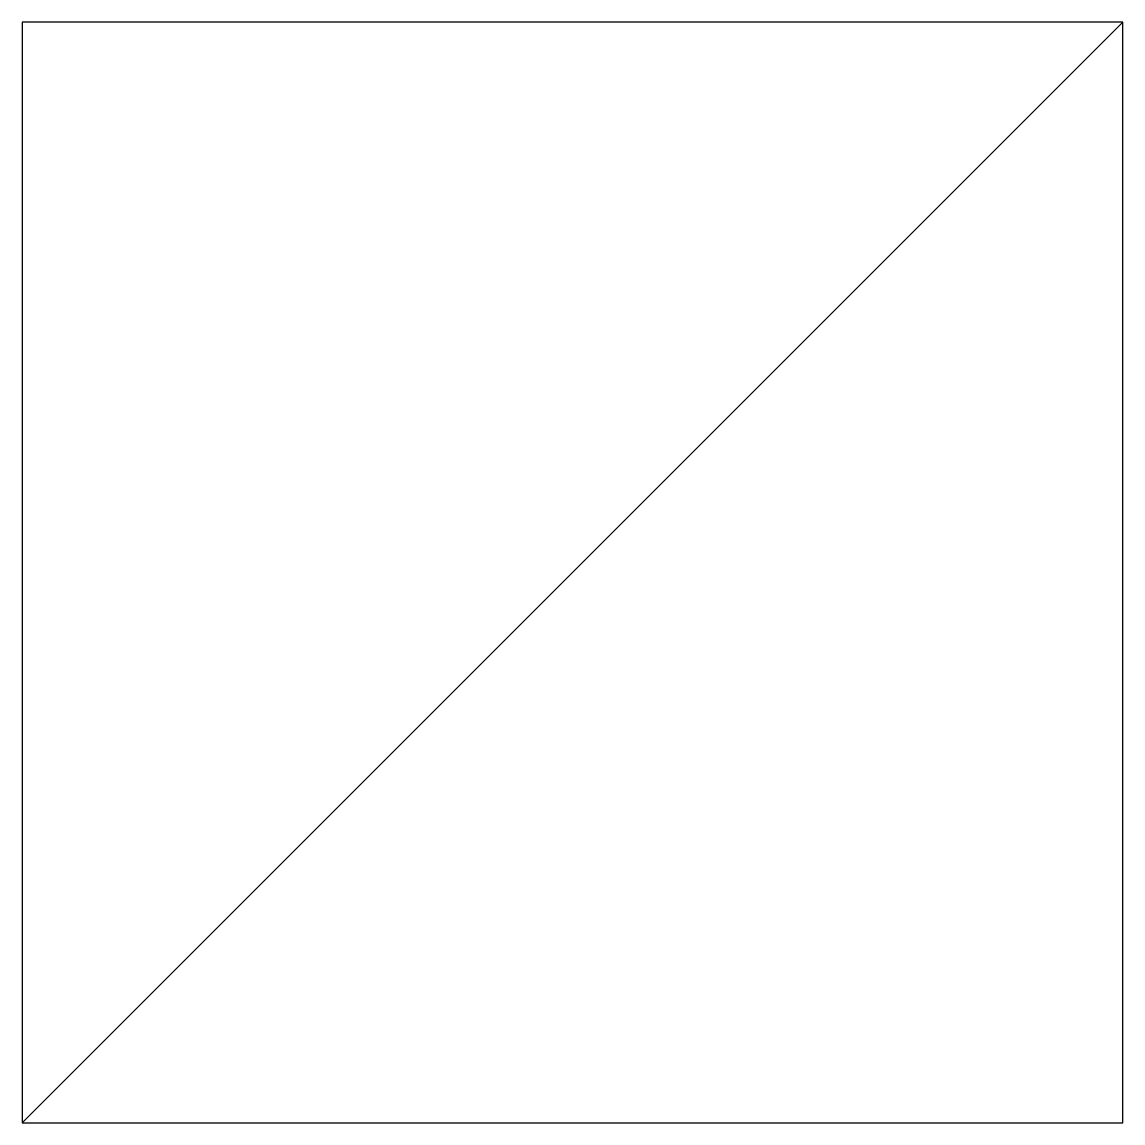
# Model space of a CAD drawing. Extents: x 100 to 900, y 100 to 900.
import ezdxf

# ---------------------------------------------------------------- set-up
doc = ezdxf.new("R2010")
doc.units = 0

msp = doc.modelspace()

# ---------------------------------------------------------------- linework, layer by layer
msp.add_line((100, 100), (900, 900))
msp.add_lwpolyline([(100, 100), (900, 100), (900, 900), (100, 900)], close=True)

doc.saveas('drawing.dxf')
